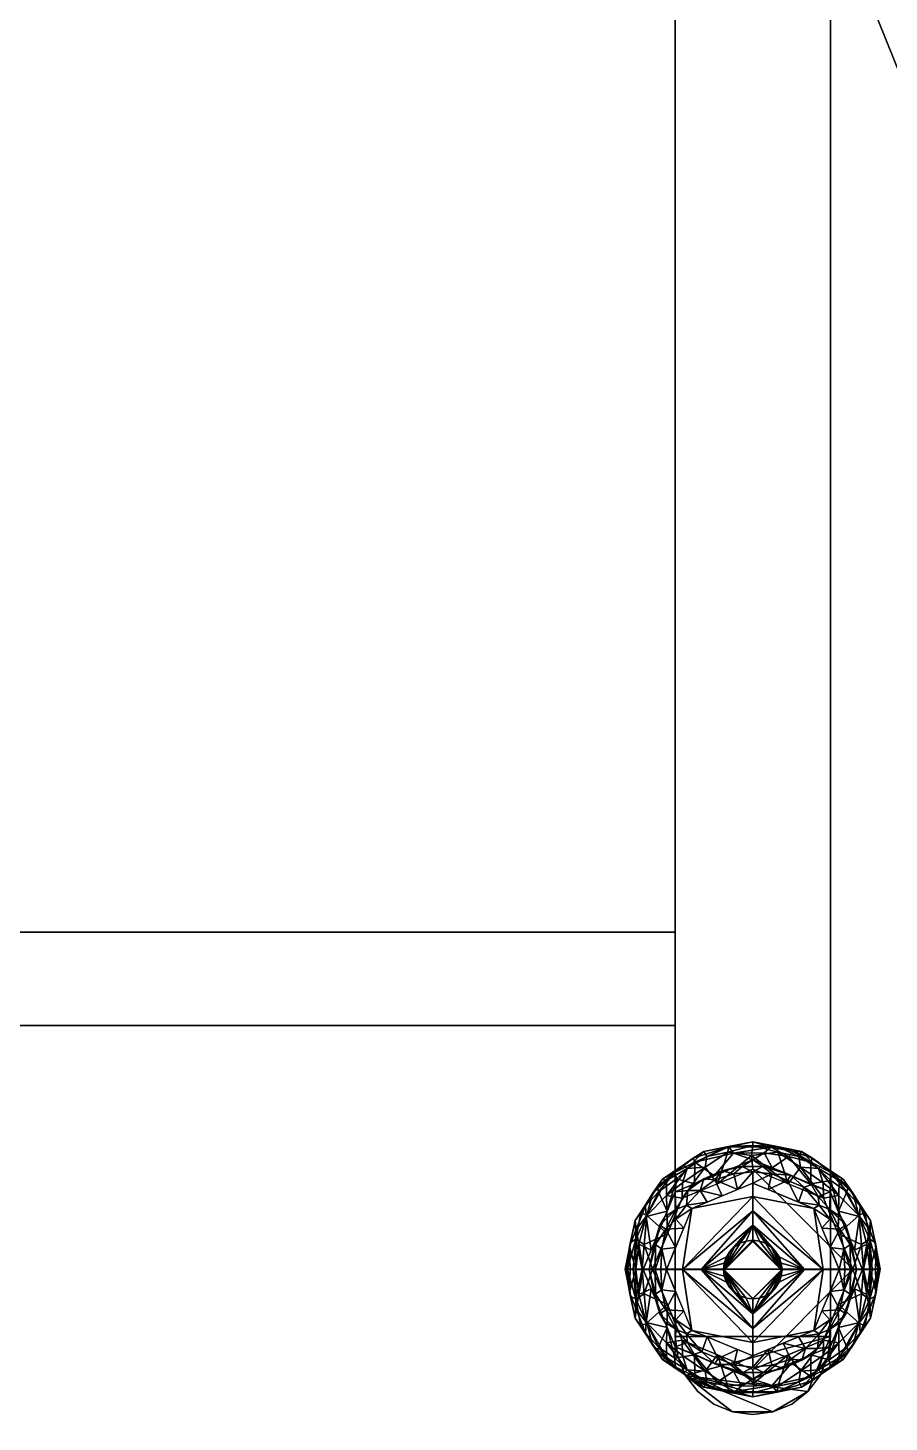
# Model space of a CAD drawing. Header units: millimetres. Extents: x -1000 to 1000, y -1301 to 1100.
# Drawn here: x 721 to 859.4, y -1074.7 to -850.6 of the extents above; entities that cross this region are included whole.
import ezdxf

# ---------------------------------------------------------------- set-up
doc = ezdxf.new("R2010")
doc.units = ezdxf.units.MM
doc.layers.add('I-FURN-PNLS', color=7, linetype='Continuous', lineweight=30)

msp = doc.modelspace()

# ---------------------------------------------------------------- meshes
at = {"layer": 'I-FURN-PNLS', "color": 250, "true_color": 0x1d1d1d}
mesh = msp.add_polyface(dxfattribs=at)
corners = [(940, 1100, 725), (506.19, 1100, 725), (544.71, 956.23, 725), (544.71, 716.23, 725), (483.15, 547.09, 725), (523.58, 534.41, 725), (563.62, 520.52, 725), (620, 500, 725), (1000, 500, 725), (1000, 1040, 725), (997.96, 1055.53, 725), (991.96, 1070, 725), (982.43, 1082.43, 725), (970, 1091.96, 725), (955.53, 1097.96, 725), (324.49, -400, 725), (189.61, -1300.59, 725), (353.36, -1298.77, 725), (516.78, -1287.95, 725), (679.35, -1268.16, 725), (840.58, -1239.48, 725), (1000, -1201.97, 725), (1000, -301.59, 725), (834, -343.25, 725), (665.57, -373.63, 725), (495.48, -392.57, 725)]
mesh.append_faces([[corners[k] for k in face] for face in [(0, 13, 14)]], dxfattribs={"vtx0": -1, "color": 250})
mesh.append_faces([[corners[k] for k in face] for face in [(6, 3, 5), (24, 21, 23), (25, 19, 24)]], dxfattribs={"vtx0": -1, "vtx1": -1, "color": 250})
mesh.append_faces([[corners[k] for k in face] for face in [(0, 9, 10, 11)]], dxfattribs={"vtx0": -1, "vtx3": -1, "color": 250})
mesh.append_faces([[corners[k] for k in face] for face in [(1, 2, 0), (4, 5, 3), (22, 23, 21), (17, 18, 15, 16)]], dxfattribs={"vtx1": -1, "color": 250})
mesh.append_faces([[corners[k] for k in face] for face in [(12, 13, 0, 11), (8, 9, 3, 7), (6, 7, 3), (20, 21, 24, 19)]], dxfattribs={"vtx1": -1, "vtx2": -1, "color": 250})
mesh.append_faces([[corners[k] for k in face] for face in [(2, 3, 9, 0)]], dxfattribs={"vtx1": -1, "vtx2": -1, "vtx3": -1, "color": 250})
mesh.append_faces([[corners[k] for k in face] for face in [(25, 15, 18, 19)]], dxfattribs={"vtx1": -1, "vtx3": -1, "color": 250})
mesh = msp.add_polyface(dxfattribs=at)
corners = [(940, 1100, 700), (955.53, 1097.96, 700), (970, 1091.96, 700), (982.43, 1082.43, 700), (991.96, 1070, 700), (997.96, 1055.53, 700), (1000, 1040, 700), (1000, 500, 700), (620, 500, 700), (563.62, 520.52, 700), (523.58, 534.41, 700), (483.15, 547.09, 700), (544.71, 716.23, 700), (544.71, 956.23, 700), (506.19, 1100, 700), (324.49, -400, 700), (495.48, -392.57, 700), (665.57, -373.63, 700), (834, -343.25, 700), (1000, -301.59, 700), (1000, -1201.97, 700), (840.58, -1239.48, 700), (679.35, -1268.16, 700), (516.78, -1287.95, 700), (353.36, -1298.77, 700), (189.61, -1300.59, 700)]
mesh.append_faces([[corners[k] for k in face] for face in [(10, 12, 9), (17, 22, 16)]], dxfattribs={"vtx0": -1, "vtx1": -1, "color": 250})
mesh.append_faces([[corners[k] for k in face] for face in [(23, 15, 16, 22)]], dxfattribs={"vtx0": -1, "vtx2": -1, "color": 250})
mesh.append_faces([[corners[k] for k in face] for face in [(0, 5, 6, 13)]], dxfattribs={"vtx0": -1, "vtx2": -1, "vtx3": -1, "color": 250})
mesh.append_faces([[corners[k] for k in face] for face in [(12, 7, 8, 9), (0, 3, 4, 5)]], dxfattribs={"vtx0": -1, "vtx3": -1, "color": 250})
mesh.append_faces([[corners[k] for k in face] for face in [(17, 18, 20), (21, 22, 17, 20)]], dxfattribs={"vtx1": -1, "vtx2": -1, "color": 250})
mesh.append_faces([[corners[k] for k in face] for face in [(12, 13, 6, 7)]], dxfattribs={"vtx1": -1, "vtx3": -1, "color": 250})
mesh.append_faces([[corners[k] for k in face] for face in [(13, 14, 0), (10, 11, 12), (24, 25, 15, 23), (18, 19, 20)]], dxfattribs={"vtx2": -1, "color": 250})
mesh.append_faces([[corners[k] for k in face] for face in [(0, 1, 2, 3)]], dxfattribs={"vtx3": -1, "color": 250})
mesh = msp.add_polyface(dxfattribs=at)
corners = [(825, -640.92, 700), (825, -1060.92, 700), (825.43, -1064.16, 700), (826.67, -1067.17, 700), (828.66, -1069.76, 700), (831.25, -1071.75, 700), (834.26, -1073, 700), (837.5, -1073.42, 700), (840.74, -1073, 700), (843.75, -1071.75, 700), (846.34, -1069.76, 700), (848.33, -1067.17, 700), (849.57, -1064.16, 700), (850, -1060.92, 700), (850, -640.92, 700), (849.57, -637.69, 700), (848.33, -634.67, 700), (846.34, -632.08, 700), (843.75, -630.1, 700), (840.74, -628.85, 700), (837.5, -628.42, 700), (834.26, -628.85, 700), (831.25, -630.1, 700), (828.66, -632.08, 700), (826.67, -634.67, 700), (825.43, -637.69, 700)]
mesh.append_faces([[corners[k] for k in face] for face in [(10, 13, 3)]], dxfattribs={"vtx0": -1, "vtx1": -1, "vtx2": -1, "color": 250})
mesh.append_faces([[corners[k] for k in face] for face in [(16, 23, 0, 14), (3, 6, 8, 10)]], dxfattribs={"vtx0": -1, "vtx1": -1, "vtx2": -1, "vtx3": -1, "color": 250})
mesh.append_faces([[corners[k] for k in face] for face in [(14, 0, 1, 13)]], dxfattribs={"vtx0": -1, "vtx2": -1, "color": 250})
mesh.append_faces([[corners[k] for k in face] for face in [(25, 0, 23, 24), (18, 19, 16, 17), (5, 6, 3, 4), (9, 10, 8)]], dxfattribs={"vtx1": -1, "color": 250})
mesh.append_faces([[corners[k] for k in face] for face in [(14, 15, 16), (6, 7, 8)]], dxfattribs={"vtx2": -1, "color": 250})
mesh.append_faces([[corners[k] for k in face] for face in [(21, 22, 23, 16), (19, 20, 21, 16), (1, 2, 3, 13)]], dxfattribs={"vtx2": -1, "vtx3": -1, "color": 250})
mesh.append_faces([[corners[k] for k in face] for face in [(10, 11, 12, 13)]], dxfattribs={"vtx3": -1, "color": 250})
mesh = msp.add_polyface(dxfattribs=at)
corners = [(825, -640.92, 13.54), (825.43, -637.69, 13.54), (826.67, -634.67, 13.54), (828.66, -632.08, 13.54), (831.25, -630.1, 13.54), (834.26, -628.85, 13.54), (837.5, -628.42, 13.54), (840.74, -628.85, 13.54), (843.75, -630.1, 13.54), (846.34, -632.08, 13.54), (848.33, -634.67, 13.54), (849.57, -637.69, 13.54), (850, -640.92, 13.54), (850, -1060.92, 13.54), (849.57, -1064.16, 13.54), (848.33, -1067.17, 13.54), (846.34, -1069.76, 13.54), (843.75, -1071.75, 13.54), (840.74, -1073, 13.54), (837.5, -1073.42, 13.54), (834.26, -1073, 13.54), (831.25, -1071.75, 13.54), (828.66, -1069.76, 13.54), (826.67, -1067.17, 13.54), (825.43, -1064.16, 13.54), (825, -1060.92, 13.54)]
mesh.append_faces([[corners[k] for k in face] for face in [(23, 20, 21, 22), (3, 0, 1, 2), (10, 7, 8, 9)]], dxfattribs={"vtx0": -1, "color": 250})
mesh.append_faces([[corners[k] for k in face] for face in [(20, 23, 18, 19), (7, 10, 5, 6)]], dxfattribs={"vtx0": -1, "vtx1": -1, "color": 250})
mesh.append_faces([[corners[k] for k in face] for face in [(13, 16, 23)]], dxfattribs={"vtx0": -1, "vtx1": -1, "vtx2": -1, "color": 250})
mesh.append_faces([[corners[k] for k in face] for face in [(10, 0, 3, 5)]], dxfattribs={"vtx0": -1, "vtx1": -1, "vtx2": -1, "vtx3": -1, "color": 250})
mesh.append_faces([[corners[k] for k in face] for face in [(13, 25, 0, 12)]], dxfattribs={"vtx0": -1, "vtx2": -1, "color": 250})
mesh.append_faces([[corners[k] for k in face] for face in [(14, 15, 16, 13), (3, 4, 5)]], dxfattribs={"vtx2": -1, "color": 250})
mesh.append_faces([[corners[k] for k in face] for face in [(23, 24, 25, 13), (16, 17, 18, 23), (10, 11, 12, 0)]], dxfattribs={"vtx2": -1, "vtx3": -1, "color": 250})
mesh = msp.add_polyface(dxfattribs=at)
corners = [(825, -1060.92, 700), (825, -640.92, 700), (825, -640.92, 13.54), (825, -1060.92, 13.54)]
mesh.append_faces([[corners[k] for k in face] for face in [(3, 0, 1, 2)]], dxfattribs={"color": 250})
mesh = msp.add_polyface(dxfattribs=at)
corners = [(850, -640.92, 700), (850, -1060.92, 700), (850, -1060.92, 13.54), (850, -640.92, 13.54)]
mesh.append_faces([[corners[k] for k in face] for face in [(3, 0, 1, 2)]], dxfattribs={"color": 250})
at = {"layer": 'I-FURN-PNLS', "color": 250, "true_color": 0x403c36}
mesh = msp.add_polyface(dxfattribs=at)
corners = [(825, -1010.92, 700), (825, -995.92, 700), (-825, -995.92, 700), (-825, -1010.92, 700)]
mesh.append_faces([[corners[k] for k in face] for face in [(3, 0, 1, 2)]], dxfattribs={"color": 250})
mesh = msp.add_polyface(dxfattribs=at)
corners = [(825, -1010.92, 249.57), (-825, -1010.92, 249.57), (-825, -995.92, 249.57), (825, -995.92, 249.57)]
mesh.append_faces([[corners[k] for k in face] for face in [(2, 3, 0, 1)]], dxfattribs={"color": 250})
mesh = msp.add_polyface(dxfattribs=at)
corners = [(-825, -995.92, 700), (825, -995.92, 700), (825, -995.92, 249.57), (-825, -995.92, 249.57)]
mesh.append_faces([[corners[k] for k in face] for face in [(0, 1, 2, 3)]], dxfattribs={"color": 250})
mesh = msp.add_polyface(dxfattribs=at)
corners = [(825, -995.92, 700), (825, -1010.92, 700), (825, -1010.92, 249.57), (825, -995.92, 249.57)]
mesh.append_faces([[corners[k] for k in face] for face in [(3, 0, 1, 2)]], dxfattribs={"color": 250})
mesh = msp.add_polyface(dxfattribs=at)
corners = [(825, -1010.92, 700), (-825, -1010.92, 700), (-825, -1010.92, 249.57), (825, -1010.92, 249.57)]
mesh.append_faces([[corners[k] for k in face] for face in [(0, 1, 2, 3)]], dxfattribs={"color": 250})
at = {"layer": 'I-FURN-PNLS', "color": 250, "true_color": 0x191919}
mesh = msp.add_polyface(dxfattribs=at)
corners = [(819.88, -1050.12, 8.53), (825.04, -1037.66, 8.59), (837.5, -1032.49, 8.61), (849.96, -1037.66, 8.59), (855.12, -1050.12, 8.53), (856.29, -1050.11, 7.88), (857.21, -1050.11, 6.92), (857.8, -1050.1, 5.72), (858, -1050.1, 4.4), (856.44, -1042.25, 4.44), (852, -1035.6, 4.47), (845.35, -1031.16, 4.49), (837.5, -1029.6, 4.49), (829.65, -1031.16, 4.49), (823, -1035.6, 4.47), (818.56, -1042.25, 4.44), (817, -1050.1, 4.4), (817.2, -1050.1, 5.72), (817.79, -1050.11, 6.92), (818.71, -1050.11, 7.88), (822.46, -1043.89, 8.56), (852.54, -1043.89, 8.56), (818.73, -1043.72, 6.77), (856.27, -1043.72, 6.77), (817.85, -1045.81, 4.42), (857.15, -1045.81, 4.42), (817.65, -1046.45, 6.05), (857.35, -1046.45, 6.05), (822.36, -1037.63, 7.09), (852.64, -1037.63, 7.09), (819.15, -1046.08, 7.9), (820.36, -1041.6, 7.62), (855.85, -1046.08, 7.9), (854.64, -1041.6, 7.62), (828.18, -1032.88, 7.16), (846.82, -1032.88, 7.16), (820.24, -1039.88, 6.37), (854.76, -1039.88, 6.37), (822.16, -1036.83, 5.81), (826.33, -1033.38, 4.48), (825.01, -1034.46, 6.47), (820.78, -1038.93, 4.45), (825.23, -1035.58, 7.76), (852.84, -1036.83, 5.81), (848.67, -1033.38, 4.48), (849.99, -1034.46, 6.47), (854.22, -1038.93, 4.45), (850.06, -1035.82, 7.75), (851.25, -1040.77, 8.57), (827.89, -1032.22, 5.8), (833.66, -1030.4, 6.38), (840.41, -1030.48, 6.8), (847.11, -1032.22, 5.8), (841.42, -1030.38, 4.49), (843.98, -1031.14, 6.44), (831.27, -1035.07, 8.6), (828.15, -1036.36, 8.59), (843.73, -1035.07, 8.6), (843.24, -1031.97, 7.76), (846.85, -1036.36, 8.59), (839.33, -1031.36, 7.93), (834.41, -1031.45, 7.87), (840.62, -1033.78, 8.6), (821.17, -1047, 8.54), (853.83, -1047, 8.54), (823.75, -1040.77, 8.57), (833.58, -1030.38, 4.49), (834.38, -1033.78, 8.6)]
mesh.append_faces([[corners[k] for k in face] for face in [(6, 27, 5), (18, 26, 17), (19, 26, 18), (0, 30, 19), (24, 26, 15), (48, 47, 3), (53, 54, 11), (15, 36, 41), (44, 45, 10), (11, 52, 44), (55, 34, 56)]], dxfattribs={"vtx0": -1, "vtx1": -1, "color": 250})
mesh.append_faces([[corners[k] for k in face] for face in [(15, 26, 22), (32, 23, 33), (19, 30, 22), (40, 28, 42), (26, 24, 17), (28, 38, 36), (27, 7, 25), (36, 31, 28), (26, 19, 22), (40, 38, 28), (22, 30, 31), (49, 34, 50), (23, 27, 9), (29, 45, 47), (28, 65, 42), (37, 33, 23), (45, 29, 43), (27, 23, 5), (31, 36, 22), (37, 46, 43), (5, 23, 32), (30, 63, 31), (47, 45, 35), (37, 29, 33), (64, 32, 33), (47, 48, 29), (49, 50, 13), (51, 50, 61), (12, 50, 51), (36, 15, 22), (38, 41, 36), (29, 37, 43), (37, 23, 9), (54, 51, 58), (40, 42, 34), (38, 40, 14), (49, 40, 34), (52, 45, 44), (35, 45, 52), (10, 45, 43), (29, 48, 33), (51, 60, 58), (40, 49, 39), (52, 11, 54), (60, 51, 61), (54, 58, 35), (42, 56, 34), (35, 52, 54), (51, 54, 53), (50, 34, 61), (59, 47, 35), (60, 62, 58), (59, 35, 58), (61, 2, 60), (55, 61, 34), (28, 31, 65)]], dxfattribs={"vtx0": -1, "vtx1": -1, "vtx2": -1, "color": 250})
mesh.append_faces([[corners[k] for k in face] for face in [(27, 25, 9), (38, 14, 41), (42, 65, 1), (37, 9, 46), (42, 1, 56), (60, 2, 62), (30, 0, 63)]], dxfattribs={"vtx0": -1, "vtx2": -1, "color": 250})
mesh.append_faces([[corners[k] for k in face] for face in [(20, 65, 31, 63), (39, 14, 40), (6, 7, 27), (4, 5, 32), (64, 4, 32), (21, 64, 33, 48), (57, 59, 58, 62), (13, 39, 49), (46, 10, 43), (66, 13, 50, 12), (53, 12, 51), (59, 3, 47), (67, 2, 61, 55)]], dxfattribs={"vtx1": -1, "vtx2": -1, "color": 250})
mesh.append_faces([[corners[k] for k in face] for face in [(24, 16, 17), (7, 8, 25)]], dxfattribs={"vtx2": -1, "color": 250})
mesh = msp.add_polyface(dxfattribs=at)
corners = [(817, -1050.1, 4.4), (818.56, -1042.25, 4.44), (823, -1035.6, 4.47), (829.65, -1031.16, 4.49), (837.5, -1029.6, 4.49), (845.35, -1031.16, 4.49), (852, -1035.6, 4.47), (856.44, -1042.25, 4.44), (858, -1050.1, 4.4), (857.67, -1050.09, 2.72), (856.71, -1050.08, 1.29), (855.28, -1050.08, 0.33), (853.6, -1050.08), (848.88, -1038.69, 0.05), (837.5, -1033.98, 0.07), (826.12, -1038.69, 0.05), (821.4, -1050.08), (819.72, -1050.08, 0.33), (818.29, -1050.08, 1.29), (817.33, -1050.09, 2.72), (820.47, -1041.45, 1.22), (854.53, -1041.45, 1.22), (817.85, -1045.81, 4.42), (857.15, -1045.81, 4.42), (818.71, -1045.28, 1.51), (856.29, -1045.28, 1.51), (833.5, -1031.29, 1.38), (841.5, -1031.29, 1.38), (826.95, -1033.91, 1.47), (848.05, -1033.91, 1.47), (820.01, -1046.13, 0.42), (823.76, -1044.39, 0.03), (854.99, -1046.13, 0.42), (851.24, -1044.39, 0.03), (823.65, -1038.23, 0.61), (823.6, -1035.85, 2.24), (820.78, -1038.93, 4.45), (819.5, -1040.97, 2.78), (826.33, -1033.38, 4.48), (821.37, -1037.94, 2.85), (851.35, -1038.23, 0.61), (851.4, -1035.85, 2.24), (854.22, -1038.93, 4.45), (855.5, -1040.97, 2.78), (848.67, -1033.38, 4.48), (853.63, -1037.94, 2.85), (831.81, -1036.34, 0.06), (843.19, -1036.34, 0.06), (833.58, -1030.38, 4.49), (841.42, -1030.38, 4.49), (837.5, -1030.2, 2.25), (837.28, -1031.8, 0.66), (826.2, -1036.21, 0.44), (829.83, -1033.69, 0.56), (830.11, -1031.99, 1.74), (848.8, -1036.21, 0.44), (845.17, -1033.69, 0.56), (844.89, -1031.99, 1.74)]
mesh.append_faces([[corners[k] for k in face] for face in [(22, 19, 0)]], dxfattribs={"vtx0": -1, "color": 250})
mesh.append_faces([[corners[k] for k in face] for face in [(17, 30, 16), (48, 54, 3), (1, 24, 22), (23, 25, 7), (4, 50, 48), (13, 40, 33), (36, 37, 1), (3, 28, 38), (42, 45, 6), (46, 51, 14), (49, 50, 4), (5, 57, 49)]], dxfattribs={"vtx0": -1, "vtx1": -1, "color": 250})
mesh.append_faces([[corners[k] for k in face] for face in [(15, 34, 52), (17, 24, 30), (28, 34, 35), (29, 44, 41), (32, 21, 25), (19, 22, 24), (30, 20, 31), (43, 21, 45), (27, 47, 51), (28, 53, 52), (30, 24, 20), (27, 49, 57), (35, 38, 28), (32, 33, 21), (42, 43, 45), (9, 25, 23), (40, 29, 41), (26, 50, 51), (32, 25, 11), (50, 27, 51), (37, 20, 24), (56, 55, 13), (34, 20, 35), (54, 53, 28), (40, 13, 55), (34, 31, 20), (37, 39, 20), (39, 37, 36), (1, 37, 24), (35, 20, 39), (35, 39, 2), (40, 21, 33), (40, 41, 21), (7, 25, 43), (6, 45, 41), (21, 43, 25), (41, 45, 21), (52, 53, 15), (26, 48, 50), (57, 56, 27), (27, 50, 49), (26, 51, 46), (52, 34, 28), (53, 26, 46), (26, 53, 54), (26, 54, 48), (54, 28, 3), (55, 29, 40), (56, 29, 55), (29, 56, 57), (56, 47, 27), (57, 5, 29)]], dxfattribs={"vtx0": -1, "vtx1": -1, "vtx2": -1, "color": 250})
mesh.append_faces([[corners[k] for k in face] for face in [(39, 36, 2), (32, 12, 33), (35, 2, 38), (29, 5, 44)]], dxfattribs={"vtx0": -1, "vtx2": -1, "color": 250})
mesh.append_faces([[corners[k] for k in face] for face in [(18, 19, 24), (17, 18, 24), (10, 11, 25), (13, 47, 56), (11, 12, 32), (9, 10, 25), (31, 16, 30), (15, 31, 34), (42, 7, 43), (44, 6, 41), (47, 14, 51), (46, 15, 53)]], dxfattribs={"vtx1": -1, "vtx2": -1, "color": 250})
mesh.append_faces([[corners[k] for k in face] for face in [(23, 8, 9)]], dxfattribs={"vtx2": -1, "color": 250})
mesh = msp.add_polyface(dxfattribs=at)
corners = [(851.36, -1050.13, 10.38), (852.27, -1050.12, 9.85), (853.2, -1050.12, 9.36), (854.15, -1050.12, 8.92), (855.12, -1050.12, 8.53), (849.96, -1037.66, 8.59), (837.5, -1032.49, 8.61), (825.04, -1037.66, 8.59), (819.88, -1050.12, 8.53), (820.85, -1050.12, 8.92), (821.8, -1050.12, 9.36), (822.73, -1050.12, 9.85), (823.64, -1050.13, 10.38), (827.7, -1040.32, 10.43), (837.5, -1036.26, 10.45), (847.3, -1040.32, 10.43), (825.09, -1046.6, 10.4), (849.91, -1046.6, 10.4), (821.73, -1045.64, 8.55), (853.27, -1045.64, 8.55), (821.83, -1046.13, 9.15), (853.17, -1046.13, 9.15), (823.38, -1041.65, 8.57), (825.1, -1040.5, 9.4), (832.6, -1038.29, 10.44), (831.27, -1035.07, 8.6), (851.62, -1041.65, 8.57), (849.9, -1040.5, 9.4), (842.4, -1038.29, 10.44), (843.73, -1035.07, 8.6), (834.44, -1034.73, 9.43), (840.55, -1034.77, 9.45), (845.68, -1036.91, 9.5), (829.02, -1037.43, 9.64), (822.88, -1046.86, 9.74), (826.4, -1043.46, 10.42), (823.51, -1043.63, 9.52), (822.55, -1042.98, 8.99), (825.11, -1042.03, 9.87), (826.84, -1039.77, 9.84), (852.12, -1046.86, 9.74), (848.6, -1043.46, 10.42), (851.49, -1043.63, 9.52), (852.45, -1042.98, 8.99), (849.89, -1042.03, 9.87), (848.16, -1039.77, 9.84), (848.01, -1038.39, 9.38), (846.85, -1036.36, 8.59), (846.92, -1036.51, 9.02), (843.61, -1034.97, 9.12), (840.62, -1033.78, 8.6), (839.13, -1033.58, 9), (835.8, -1033.55, 8.99), (832.55, -1034.25, 9), (828.15, -1036.36, 8.59), (827.08, -1037.42, 9.07), (831.41, -1035.7, 9.45), (834.38, -1033.78, 8.6), (837.5, -1034.43, 9.43), (829.62, -1035.55, 9.02), (843.08, -1035.84, 9.61), (835.05, -1037.28, 10.44), (839.95, -1037.28, 10.44), (844.85, -1039.31, 10.43), (830.15, -1039.31, 10.43)]
mesh.append_faces([[corners[k] for k in face] for face in [(9, 18, 8)]], dxfattribs={"vtx0": -1, "color": 250})
mesh.append_faces([[corners[k] for k in face] for face in [(35, 36, 16), (3, 21, 2), (18, 37, 22), (13, 38, 35), (2, 40, 1), (15, 45, 63), (24, 33, 64)]], dxfattribs={"vtx0": -1, "vtx1": -1, "color": 250})
mesh.append_faces([[corners[k] for k in face] for face in [(21, 42, 40), (9, 20, 18), (42, 43, 27), (36, 20, 34), (37, 18, 20), (23, 38, 39), (30, 58, 52), (36, 37, 20), (45, 15, 44), (58, 14, 31), (3, 19, 21), (2, 21, 40), (39, 55, 23), (51, 31, 49), (49, 32, 48), (49, 60, 32), (51, 49, 50), (45, 46, 32), (53, 30, 52), (38, 23, 36), (10, 34, 20), (36, 34, 16), (38, 13, 39), (37, 23, 22), (23, 37, 36), (36, 35, 38), (39, 64, 33), (55, 39, 33), (43, 42, 21), (40, 42, 17), (44, 42, 27), (19, 43, 21), (27, 43, 26), (44, 27, 45), (41, 42, 44), (46, 45, 27), (45, 32, 63), (27, 5, 46), (49, 31, 60), (46, 48, 32), (5, 48, 46), (48, 29, 49), (52, 51, 6), (58, 31, 51), (57, 53, 52), (56, 30, 53), (33, 59, 55), (23, 55, 7), (33, 56, 59), (56, 53, 59), (24, 56, 33), (52, 58, 51), (56, 61, 30), (25, 59, 53), (54, 55, 59), (61, 58, 30), (62, 60, 31), (60, 63, 32)]], dxfattribs={"vtx0": -1, "vtx1": -1, "vtx2": -1, "color": 250})
mesh.append_faces([[corners[k] for k in face] for face in [(20, 9, 10), (34, 10, 11), (40, 17, 0), (40, 0, 1), (39, 13, 64), (49, 29, 50), (53, 57, 25), (52, 6, 57), (31, 14, 62)]], dxfattribs={"vtx0": -1, "vtx2": -1, "color": 250})
mesh.append_faces([[corners[k] for k in face] for face in [(48, 5, 47, 29), (60, 62, 28, 63)]], dxfattribs={"vtx0": -1, "vtx3": -1, "color": 250})
mesh.append_faces([[corners[k] for k in face] for face in [(26, 5, 27), (12, 16, 34), (11, 12, 34), (61, 14, 58), (19, 26, 43), (41, 17, 42), (7, 22, 23), (25, 54, 59), (24, 61, 56), (15, 41, 44), (50, 6, 51), (54, 7, 55)]], dxfattribs={"vtx1": -1, "vtx2": -1, "color": 250})
mesh.append_faces([[corners[k] for k in face] for face in [(3, 4, 19)]], dxfattribs={"vtx2": -1, "color": 250})
mesh = msp.add_polyface(dxfattribs=at)
corners = [(821.4, -1050.08), (826.12, -1038.69, 0.05), (837.5, -1033.98, 0.07), (848.88, -1038.69, 0.05), (853.6, -1050.08), (848.88, -1061.46, -0.05), (837.5, -1066.18, -0.07), (826.12, -1061.46, -0.05)]
mesh.append_faces([[corners[k] for k in face] for face in [(4, 2, 3)]], dxfattribs={"vtx0": -1, "color": 250})
mesh.append_faces([[corners[k] for k in face] for face in [(5, 6, 4)]], dxfattribs={"vtx1": -1, "color": 250})
mesh.append_faces([[corners[k] for k in face] for face in [(0, 1, 2, 4), (6, 7, 0, 4)]], dxfattribs={"vtx2": -1, "vtx3": -1, "color": 250})
mesh = msp.add_polyface(dxfattribs=at)
corners = [(837.5, -1036.26, 10.45), (827.7, -1040.32, 10.43), (823.64, -1050.13, 10.38), (827.7, -1059.93, 10.34), (837.5, -1063.99, 10.32), (837.5, -1061.84, 11.55), (837.5, -1059.59, 12.57), (837.5, -1057.25, 13.37), (837.5, -1054.84, 13.95), (836.45, -1054.72, 13.95), (835.46, -1054.38, 13.95), (834.57, -1053.82, 13.95), (833.83, -1053.07, 13.96), (833.27, -1052.18, 13.96), (832.92, -1051.19, 13.97), (832.8, -1050.14, 13.97), (832.92, -1049.1, 13.98), (833.27, -1048.1, 13.98), (833.83, -1047.21, 13.98), (834.57, -1046.47, 13.99), (835.46, -1045.91, 13.99), (836.45, -1045.56, 13.99), (837.5, -1045.44, 13.99), (837.5, -1043.03, 13.44), (837.5, -1040.68, 12.66), (837.5, -1038.42, 11.66), (829.21, -1050.14, 13.04), (826.17, -1050.13, 11.8)]
mesh.append_faces([[corners[k] for k in face] for face in [(23, 21, 22), (1, 25, 0), (5, 3, 4)]], dxfattribs={"vtx0": -1, "color": 250})
mesh.append_faces([[corners[k] for k in face] for face in [(24, 26, 23), (7, 26, 6), (25, 27, 24), (3, 27, 2), (14, 26, 13)]], dxfattribs={"vtx0": -1, "vtx1": -1, "color": 250})
mesh.append_faces([[corners[k] for k in face] for face in [(25, 1, 27), (24, 27, 26), (26, 27, 6), (26, 7, 13), (26, 17, 23), (3, 5, 27)]], dxfattribs={"vtx0": -1, "vtx1": -1, "vtx2": -1, "color": 250})
mesh.append_faces([[corners[k] for k in face] for face in [(23, 20, 21), (23, 17, 18), (23, 18, 19), (23, 19, 20), (26, 14, 15), (26, 15, 16), (26, 16, 17), (7, 12, 13), (7, 11, 12), (27, 5, 6), (7, 9, 10)]], dxfattribs={"vtx0": -1, "vtx2": -1, "color": 250})
mesh.append_faces([[corners[k] for k in face] for face in [(10, 11, 7), (1, 2, 27)]], dxfattribs={"vtx1": -1, "vtx2": -1, "color": 250})
mesh.append_faces([[corners[k] for k in face] for face in [(7, 8, 9)]], dxfattribs={"vtx2": -1, "color": 250})
mesh = msp.add_polyface(dxfattribs=at)
corners = [(837.5, -1045.44, 13.99), (838.55, -1045.56, 13.99), (839.54, -1045.91, 13.99), (840.43, -1046.47, 13.99), (841.17, -1047.21, 13.98), (841.73, -1048.1, 13.98), (842.08, -1049.1, 13.98), (842.2, -1050.14, 13.97), (842.08, -1051.19, 13.97), (841.73, -1052.18, 13.96), (841.17, -1053.07, 13.96), (840.43, -1053.82, 13.95), (839.54, -1054.38, 13.95), (838.55, -1054.72, 13.95), (837.5, -1054.84, 13.95), (837.5, -1057.25, 13.37), (837.5, -1059.59, 12.57), (837.5, -1061.84, 11.55), (837.5, -1063.99, 10.32), (847.3, -1059.93, 10.34), (851.36, -1050.13, 10.38), (847.3, -1040.32, 10.43), (837.5, -1036.26, 10.45), (837.5, -1038.42, 11.66), (837.5, -1040.68, 12.66), (837.5, -1043.03, 13.44), (845.79, -1050.14, 13.04), (848.83, -1050.13, 11.8)]
mesh.append_faces([[corners[k] for k in face] for face in [(15, 13, 14), (19, 17, 18), (23, 21, 22)]], dxfattribs={"vtx0": -1, "color": 250})
mesh.append_faces([[corners[k] for k in face] for face in [(17, 27, 16), (9, 26, 8), (7, 26, 6), (21, 27, 20)]], dxfattribs={"vtx0": -1, "vtx1": -1, "color": 250})
mesh.append_faces([[corners[k] for k in face] for face in [(15, 26, 9), (26, 27, 24), (27, 17, 19), (16, 27, 26), (27, 21, 23), (26, 25, 5)]], dxfattribs={"vtx0": -1, "vtx1": -1, "vtx2": -1, "color": 250})
mesh.append_faces([[corners[k] for k in face] for face in [(15, 9, 10), (15, 10, 11), (27, 19, 20), (15, 11, 12), (25, 3, 4), (25, 4, 5), (25, 1, 2), (25, 2, 3), (26, 5, 6), (26, 24, 25)]], dxfattribs={"vtx0": -1, "vtx2": -1, "color": 250})
mesh.append_faces([[corners[k] for k in face] for face in [(23, 24, 27), (15, 16, 26), (12, 13, 15), (7, 8, 26)]], dxfattribs={"vtx1": -1, "vtx2": -1, "color": 250})
mesh.append_faces([[corners[k] for k in face] for face in [(25, 0, 1)]], dxfattribs={"vtx2": -1, "color": 250})
mesh = msp.add_polyface(dxfattribs=at)
corners = [(842.2, -1050.14, 13.97), (842.08, -1049.1, 13.98), (841.73, -1048.1, 13.98), (841.17, -1047.21, 13.98), (840.43, -1046.47, 13.99), (839.54, -1045.91, 13.99), (838.55, -1045.56, 13.99), (837.5, -1045.44, 13.99), (836.45, -1045.56, 13.99), (835.46, -1045.91, 13.99), (834.57, -1046.47, 13.99), (833.83, -1047.21, 13.98), (833.27, -1048.1, 13.98), (832.92, -1049.1, 13.98), (832.8, -1050.14, 13.97), (832.8, -1050.15, 15.48), (832.8, -1050.16, 16.99), (832.8, -1050.16, 18.49), (832.8, -1050.17, 20), (837.5, -1045.47, 20.02), (842.2, -1050.17, 20), (842.2, -1050.16, 18.49), (842.2, -1050.16, 16.99), (842.2, -1050.15, 15.48)]
mesh.append_faces([[corners[k] for k in face] for face in [(1, 23, 0)]], dxfattribs={"vtx0": -1, "color": 250})
mesh.append_faces([[corners[k] for k in face] for face in [(23, 5, 22), (9, 16, 8)]], dxfattribs={"vtx0": -1, "vtx1": -1, "color": 250})
mesh.append_faces([[corners[k] for k in face] for face in [(7, 19, 22), (19, 7, 16)]], dxfattribs={"vtx0": -1, "vtx1": -1, "vtx2": -1, "color": 250})
mesh.append_faces([[corners[k] for k in face] for face in [(23, 1, 2), (23, 3, 4), (16, 7, 8), (15, 9, 10), (15, 11, 12)]], dxfattribs={"vtx0": -1, "vtx2": -1, "color": 250})
mesh.append_faces([[corners[k] for k in face] for face in [(6, 7, 22), (2, 3, 23), (4, 5, 23), (5, 6, 22), (15, 16, 9), (10, 11, 15), (12, 13, 15)]], dxfattribs={"vtx1": -1, "vtx2": -1, "color": 250})
mesh.append_faces([[corners[k] for k in face] for face in [(17, 18, 19, 16), (13, 14, 15)]], dxfattribs={"vtx2": -1, "color": 250})
mesh.append_faces([[corners[k] for k in face] for face in [(19, 20, 21, 22)]], dxfattribs={"vtx3": -1, "color": 250})
mesh = msp.add_polyface(dxfattribs=at)
corners = [(842.1, -1050.17, 20), (837.5, -1045.57, 20.02), (832.9, -1050.17, 20), (832.9, -1050.19, 23.75), (832.9, -1050.21, 27.5), (832.9, -1050.22, 31.25), (832.9, -1050.24, 35), (837.5, -1045.64, 35.02), (842.1, -1050.24, 35), (842.1, -1050.22, 31.25), (842.1, -1050.21, 27.5), (842.1, -1050.19, 23.75)]
mesh.append_faces([[corners[k] for k in face] for face in [(1, 10, 11, 0)]], dxfattribs={"vtx0": -1, "color": 250})
mesh.append_faces([[corners[k] for k in face] for face in [(7, 10, 1)]], dxfattribs={"vtx0": -1, "vtx1": -1, "vtx2": -1, "color": 250})
mesh.append_faces([[corners[k] for k in face] for face in [(7, 1, 4, 5)]], dxfattribs={"vtx0": -1, "vtx1": -1, "vtx3": -1, "color": 250})
mesh.append_faces([[corners[k] for k in face] for face in [(6, 7, 5)]], dxfattribs={"vtx1": -1, "color": 250})
mesh.append_faces([[corners[k] for k in face] for face in [(7, 8, 9, 10), (1, 2, 3, 4)]], dxfattribs={"vtx3": -1, "color": 250})
mesh = msp.add_polyface(dxfattribs=at)
corners = [(832.9, -1050.24, 35), (837.5, -1054.84, 34.98), (842.1, -1050.24, 35), (837.5, -1045.64, 35.02)]
mesh.append_faces([[corners[k] for k in face] for face in [(1, 2, 3, 0)]], dxfattribs={"color": 250})
mesh = msp.add_polyface(dxfattribs=at)
corners = [(853.6, -1050.08), (855.28, -1050.08, 0.33), (856.71, -1050.08, 1.29), (857.67, -1050.09, 2.72), (858, -1050.1, 4.4), (856.44, -1057.94, 4.36), (852, -1064.59, 4.33), (845.35, -1069.04, 4.31), (837.5, -1070.6, 4.31), (829.65, -1069.04, 4.31), (823, -1064.59, 4.33), (818.56, -1057.94, 4.36), (817, -1050.1, 4.4), (817.33, -1050.09, 2.72), (818.29, -1050.08, 1.29), (819.72, -1050.08, 0.33), (821.4, -1050.08), (826.12, -1061.46, -0.05), (837.5, -1066.18, -0.07), (848.88, -1061.46, -0.05), (854.53, -1058.72, 1.14), (820.47, -1058.72, 1.14), (857.15, -1054.39, 4.38), (817.85, -1054.39, 4.38), (856.29, -1054.89, 1.47), (818.71, -1054.89, 1.47), (841.5, -1068.88, 1.2), (833.5, -1068.88, 1.2), (848.05, -1066.26, 1.32), (826.95, -1066.26, 1.32), (854.99, -1054.03, 0.38), (851.24, -1055.77, -0.03), (820.01, -1054.03, 0.38), (823.76, -1055.77, -0.03), (851.35, -1061.93, 0.5), (851.4, -1064.33, 2.11), (854.22, -1061.27, 4.35), (855.5, -1059.21, 2.7), (848.67, -1066.82, 4.32), (853.63, -1062.24, 2.74), (823.65, -1061.93, 0.5), (823.6, -1064.33, 2.11), (820.78, -1061.27, 4.35), (819.5, -1059.21, 2.7), (826.33, -1066.82, 4.32), (821.37, -1062.24, 2.74), (843.19, -1063.82, -0.06), (831.81, -1063.82, -0.06), (841.42, -1069.82, 4.31), (833.58, -1069.82, 4.31), (837.5, -1069.97, 2.07), (837.72, -1068.36, 0.49), (848.8, -1063.95, 0.32), (845.17, -1066.47, 0.41), (844.89, -1068.18, 1.58), (826.2, -1063.95, 0.32), (829.83, -1066.47, 0.41), (830.11, -1068.18, 1.58)]
mesh.append_faces([[corners[k] for k in face] for face in [(5, 24, 22), (8, 50, 48), (1, 30, 0), (47, 56, 17), (17, 40, 33), (36, 37, 5), (7, 28, 38), (42, 45, 10), (46, 51, 18), (49, 50, 8), (9, 57, 49)]], dxfattribs={"vtx0": -1, "vtx1": -1, "color": 250})
mesh.append_faces([[corners[k] for k in face] for face in [(29, 44, 41), (32, 21, 25), (42, 43, 45), (24, 30, 1), (28, 34, 35), (27, 51, 50), (3, 22, 24), (30, 24, 20), (40, 29, 41), (37, 20, 24), (27, 47, 51), (52, 34, 28), (32, 33, 21), (23, 13, 25), (17, 56, 55), (50, 49, 27), (35, 38, 28), (30, 20, 31), (27, 49, 57), (25, 15, 32), (43, 21, 45), (28, 53, 52), (34, 20, 35), (53, 28, 54), (40, 17, 55), (34, 31, 20), (37, 39, 20), (39, 37, 36), (5, 37, 24), (35, 20, 39), (35, 39, 6), (40, 21, 33), (40, 41, 21), (11, 25, 43), (10, 45, 41), (21, 43, 25), (41, 45, 21), (52, 53, 19), (26, 48, 50), (57, 56, 27), (26, 50, 51), (26, 51, 46), (52, 19, 34), (53, 26, 46), (26, 53, 54), (26, 54, 48), (54, 28, 7), (55, 29, 40), (56, 29, 55), (29, 56, 57), (56, 47, 27), (57, 9, 29)]], dxfattribs={"vtx0": -1, "vtx1": -1, "vtx2": -1, "color": 250})
mesh.append_faces([[corners[k] for k in face] for face in [(25, 14, 15), (32, 15, 16), (39, 36, 6), (32, 16, 33), (35, 6, 38), (29, 9, 44)]], dxfattribs={"vtx0": -1, "vtx2": -1, "color": 250})
mesh.append_faces([[corners[k] for k in face] for face in [(2, 3, 24), (13, 14, 25), (7, 48, 54), (1, 2, 24), (11, 23, 25), (31, 0, 30), (19, 31, 34), (42, 11, 43), (44, 10, 41), (47, 18, 51), (46, 19, 53)]], dxfattribs={"vtx1": -1, "vtx2": -1, "color": 250})
mesh.append_faces([[corners[k] for k in face] for face in [(23, 12, 13), (3, 4, 22)]], dxfattribs={"vtx2": -1, "color": 250})
mesh = msp.add_polyface(dxfattribs=at)
corners = [(858, -1050.1, 4.4), (857.8, -1050.1, 5.72), (857.21, -1050.11, 6.92), (856.29, -1050.11, 7.88), (855.12, -1050.12, 8.53), (849.96, -1062.58, 8.47), (837.5, -1067.74, 8.45), (825.04, -1062.58, 8.47), (819.88, -1050.12, 8.53), (818.71, -1050.11, 7.88), (817.79, -1050.11, 6.92), (817.2, -1050.1, 5.72), (817, -1050.1, 4.4), (818.56, -1057.94, 4.36), (823, -1064.59, 4.33), (829.65, -1069.04, 4.31), (837.5, -1070.6, 4.31), (845.35, -1069.04, 4.31), (852, -1064.59, 4.33), (856.44, -1057.94, 4.36), (852.54, -1056.35, 8.5), (822.46, -1056.35, 8.5), (856.27, -1056.5, 6.71), (818.73, -1056.5, 6.71), (857.15, -1054.39, 4.38), (817.85, -1054.39, 4.38), (857.35, -1053.76, 6.01), (817.65, -1053.76, 6.01), (852.64, -1062.59, 6.98), (822.36, -1062.59, 6.98), (855.85, -1054.15, 7.86), (854.64, -1058.63, 7.55), (819.15, -1054.15, 7.86), (820.36, -1058.63, 7.55), (846.82, -1067.34, 7), (828.18, -1067.34, 7), (854.76, -1060.33, 6.28), (820.24, -1060.33, 6.28), (852.84, -1063.38, 5.69), (848.67, -1066.82, 4.32), (849.99, -1065.75, 6.32), (854.22, -1061.27, 4.35), (849.77, -1064.64, 7.62), (822.16, -1063.38, 5.69), (826.33, -1066.82, 4.32), (825.01, -1065.75, 6.32), (820.78, -1061.27, 4.35), (824.94, -1064.4, 7.62), (823.75, -1059.46, 8.48), (847.11, -1067.98, 5.64), (841.34, -1069.81, 6.2), (834.59, -1069.74, 6.62), (827.89, -1067.98, 5.64), (833.58, -1069.82, 4.31), (831.02, -1069.07, 6.27), (843.73, -1065.16, 8.46), (846.85, -1063.87, 8.46), (831.27, -1065.16, 8.46), (831.76, -1068.26, 7.6), (828.15, -1063.87, 8.46), (835.67, -1068.87, 7.75), (840.59, -1068.78, 7.69), (834.38, -1066.45, 8.45), (853.83, -1053.23, 8.51), (821.17, -1053.23, 8.51), (851.25, -1059.46, 8.48), (841.42, -1069.82, 4.31), (840.62, -1066.45, 8.45)]
mesh.append_faces([[corners[k] for k in face] for face in [(4, 30, 3), (10, 27, 9), (24, 26, 19), (2, 26, 1), (53, 54, 15), (19, 36, 41), (44, 45, 14), (15, 52, 44), (55, 34, 56)]], dxfattribs={"vtx0": -1, "vtx1": -1, "color": 250})
mesh.append_faces([[corners[k] for k in face] for face in [(23, 27, 13), (19, 26, 22), (26, 24, 1), (22, 30, 31), (36, 31, 28), (42, 40, 28), (40, 38, 28), (49, 34, 50), (27, 11, 25), (43, 45, 29), (33, 23, 37), (3, 30, 22), (32, 23, 33), (45, 47, 29), (28, 38, 36), (26, 3, 22), (23, 9, 27), (23, 32, 9), (30, 63, 31), (31, 36, 22), (37, 46, 43), (28, 65, 42), (47, 45, 35), (37, 29, 33), (64, 32, 33), (47, 48, 29), (49, 50, 17), (51, 50, 61), (16, 50, 51), (36, 19, 22), (38, 41, 36), (29, 37, 43), (37, 23, 13), (54, 51, 58), (40, 42, 34), (38, 40, 18), (49, 40, 34), (52, 45, 44), (35, 45, 52), (14, 45, 43), (29, 48, 33), (51, 60, 58), (40, 49, 39), (52, 15, 54), (60, 51, 61), (54, 58, 35), (42, 56, 34), (35, 52, 54), (51, 54, 53), (50, 34, 61), (59, 47, 35), (60, 62, 58), (59, 35, 58), (61, 6, 60), (55, 61, 34), (28, 31, 65)]], dxfattribs={"vtx0": -1, "vtx1": -1, "vtx2": -1, "color": 250})
mesh.append_faces([[corners[k] for k in face] for face in [(40, 39, 18), (26, 2, 3), (38, 18, 41), (42, 65, 5), (37, 13, 46), (42, 5, 56), (60, 6, 62), (30, 4, 63)]], dxfattribs={"vtx0": -1, "vtx2": -1, "color": 250})
mesh.append_faces([[corners[k] for k in face] for face in [(8, 9, 32), (20, 65, 31, 63), (10, 11, 27), (7, 48, 47), (25, 13, 27), (64, 8, 32), (21, 64, 33, 48), (57, 59, 58, 62), (17, 39, 49), (46, 14, 43), (66, 17, 50, 16), (53, 16, 51), (59, 7, 47), (67, 6, 61, 55)]], dxfattribs={"vtx1": -1, "vtx2": -1, "color": 250})
mesh.append_faces([[corners[k] for k in face] for face in [(24, 0, 1), (11, 12, 25)]], dxfattribs={"vtx2": -1, "color": 250})
mesh = msp.add_polyface(dxfattribs=at)
corners = [(819.88, -1050.12, 8.53), (825.04, -1062.58, 8.47), (837.5, -1067.74, 8.45), (849.96, -1062.58, 8.47), (855.12, -1050.12, 8.53), (854.15, -1050.12, 8.92), (853.2, -1050.12, 9.36), (852.27, -1050.12, 9.85), (851.36, -1050.13, 10.38), (847.3, -1059.93, 10.34), (837.5, -1063.99, 10.32), (827.7, -1059.93, 10.34), (823.64, -1050.13, 10.38), (822.73, -1050.12, 9.85), (821.8, -1050.12, 9.36), (820.85, -1050.12, 8.92), (849.91, -1053.65, 10.37), (825.09, -1053.65, 10.37), (853.27, -1054.6, 8.51), (821.73, -1054.6, 8.51), (853.17, -1054.11, 9.11), (821.83, -1054.11, 9.11), (851.62, -1058.59, 8.49), (849.9, -1059.74, 9.31), (842.4, -1061.96, 10.33), (843.73, -1065.16, 8.46), (823.38, -1058.59, 8.49), (825.1, -1059.74, 9.31), (832.6, -1061.96, 10.33), (831.27, -1065.16, 8.46), (840.56, -1065.52, 9.29), (834.45, -1065.47, 9.31), (829.32, -1063.34, 9.37), (845.98, -1062.81, 9.52), (852.12, -1053.39, 9.71), (848.6, -1056.79, 10.35), (851.49, -1056.62, 9.46), (852.45, -1057.26, 8.92), (849.89, -1058.22, 9.79), (848.16, -1060.48, 9.75), (822.88, -1053.39, 9.71), (826.4, -1056.79, 10.35), (823.51, -1056.62, 9.46), (822.55, -1057.26, 8.92), (825.11, -1058.22, 9.79), (826.84, -1060.48, 9.75), (826.99, -1061.85, 9.28), (828.15, -1063.87, 8.46), (828.08, -1063.73, 8.9), (831.39, -1065.27, 8.98), (834.38, -1066.45, 8.45), (835.87, -1066.66, 8.85), (839.2, -1066.69, 8.84), (842.45, -1065.99, 8.85), (846.85, -1063.87, 8.46), (847.92, -1062.82, 8.96), (843.59, -1064.54, 9.31), (840.62, -1066.45, 8.45), (837.5, -1065.82, 9.28), (845.38, -1064.69, 8.89), (831.92, -1064.41, 9.47), (839.95, -1062.98, 10.33), (835.05, -1062.98, 10.33), (830.15, -1060.94, 10.33), (844.85, -1060.94, 10.33)]
mesh.append_faces([[corners[k] for k in face] for face in [(5, 18, 4)]], dxfattribs={"vtx0": -1, "color": 250})
mesh.append_faces([[corners[k] for k in face] for face in [(35, 36, 16), (15, 21, 14), (18, 37, 22), (9, 38, 35), (14, 40, 13), (11, 45, 63), (64, 39, 9)]], dxfattribs={"vtx0": -1, "vtx1": -1, "color": 250})
mesh.append_faces([[corners[k] for k in face] for face in [(21, 42, 40), (30, 58, 52), (36, 37, 20), (18, 20, 37), (42, 43, 27), (38, 39, 23), (14, 21, 40), (58, 10, 31), (15, 19, 21), (5, 20, 18), (51, 31, 49), (39, 64, 33), (39, 55, 23), (45, 11, 44), (36, 20, 34), (49, 32, 48), (49, 60, 32), (51, 49, 50), (45, 46, 32), (53, 30, 52), (38, 23, 36), (6, 34, 20), (36, 34, 16), (38, 9, 39), (37, 23, 22), (23, 37, 36), (36, 35, 38), (55, 39, 33), (43, 42, 21), (40, 42, 17), (44, 42, 27), (19, 43, 21), (27, 43, 26), (44, 27, 45), (41, 42, 44), (46, 45, 27), (45, 32, 63), (27, 1, 46), (49, 31, 60), (46, 48, 32), (1, 48, 46), (48, 29, 49), (52, 51, 2), (58, 31, 51), (57, 53, 52), (56, 30, 53), (33, 59, 55), (23, 55, 3), (33, 56, 59), (56, 53, 59), (24, 56, 33), (52, 58, 51), (56, 61, 30), (25, 59, 53), (54, 55, 59), (61, 58, 30), (62, 60, 31), (60, 63, 32)]], dxfattribs={"vtx0": -1, "vtx1": -1, "vtx2": -1, "color": 250})
mesh.append_faces([[corners[k] for k in face] for face in [(40, 17, 12), (20, 5, 6), (34, 6, 7), (49, 29, 50), (53, 57, 25), (52, 2, 57), (31, 10, 62)]], dxfattribs={"vtx0": -1, "vtx2": -1, "color": 250})
mesh.append_faces([[corners[k] for k in face] for face in [(48, 1, 47, 29), (60, 62, 28, 63)]], dxfattribs={"vtx0": -1, "vtx3": -1, "color": 250})
mesh.append_faces([[corners[k] for k in face] for face in [(8, 16, 34), (26, 1, 27), (12, 13, 40), (19, 26, 43), (3, 22, 23), (7, 8, 34), (61, 10, 58), (41, 17, 42), (25, 54, 59), (24, 61, 56), (11, 41, 44), (50, 2, 51), (54, 3, 55), (64, 24, 33)]], dxfattribs={"vtx1": -1, "vtx2": -1, "color": 250})
mesh.append_faces([[corners[k] for k in face] for face in [(15, 0, 19)]], dxfattribs={"vtx2": -1, "color": 250})
mesh = msp.add_polyface(dxfattribs=at)
corners = [(832.8, -1050.17, 20), (832.8, -1050.16, 18.49), (832.8, -1050.16, 16.99), (832.8, -1050.15, 15.48), (832.8, -1050.14, 13.97), (832.92, -1051.19, 13.97), (833.27, -1052.18, 13.96), (833.83, -1053.07, 13.96), (834.57, -1053.82, 13.95), (835.46, -1054.38, 13.95), (836.45, -1054.72, 13.95), (837.5, -1054.84, 13.95), (838.55, -1054.72, 13.95), (839.54, -1054.38, 13.95), (840.43, -1053.82, 13.95), (841.17, -1053.07, 13.96), (841.73, -1052.18, 13.96), (842.08, -1051.19, 13.97), (842.2, -1050.14, 13.97), (842.2, -1050.15, 15.48), (842.2, -1050.16, 16.99), (842.2, -1050.16, 18.49), (842.2, -1050.17, 20), (837.5, -1054.87, 19.98)]
mesh.append_faces([[corners[k] for k in face] for face in [(23, 20, 21, 22)]], dxfattribs={"vtx0": -1, "color": 250})
mesh.append_faces([[corners[k] for k in face] for face in [(10, 2, 9), (20, 13, 19)]], dxfattribs={"vtx0": -1, "vtx1": -1, "color": 250})
mesh.append_faces([[corners[k] for k in face] for face in [(2, 11, 23, 1), (23, 11, 20)]], dxfattribs={"vtx0": -1, "vtx1": -1, "vtx2": -1, "color": 250})
mesh.append_faces([[corners[k] for k in face] for face in [(2, 10, 11), (3, 6, 7), (20, 11, 12), (19, 14, 15)]], dxfattribs={"vtx0": -1, "vtx2": -1, "color": 250})
mesh.append_faces([[corners[k] for k in face] for face in [(0, 1, 23), (4, 5, 3), (18, 19, 17)]], dxfattribs={"vtx1": -1, "color": 250})
mesh.append_faces([[corners[k] for k in face] for face in [(2, 3, 9), (5, 6, 3), (7, 8, 3), (8, 9, 3), (12, 13, 20), (13, 14, 19), (15, 16, 19), (16, 17, 19)]], dxfattribs={"vtx1": -1, "vtx2": -1, "color": 250})
mesh = msp.add_polyface(dxfattribs=at)
corners = [(832.9, -1050.24, 35), (832.9, -1050.22, 31.25), (832.9, -1050.21, 27.5), (832.9, -1050.19, 23.75), (832.9, -1050.17, 20), (837.5, -1054.77, 19.98), (842.1, -1050.17, 20), (842.1, -1050.19, 23.75), (842.1, -1050.21, 27.5), (842.1, -1050.22, 31.25), (842.1, -1050.24, 35), (837.5, -1054.84, 34.98)]
mesh.append_faces([[corners[k] for k in face] for face in [(8, 11, 5)]], dxfattribs={"vtx0": -1, "vtx1": -1, "vtx2": -1, "color": 250})
mesh.append_faces([[corners[k] for k in face] for face in [(11, 1, 2, 5)]], dxfattribs={"vtx0": -1, "vtx2": -1, "vtx3": -1, "color": 250})
mesh.append_faces([[corners[k] for k in face] for face in [(3, 4, 5, 2), (11, 0, 1), (9, 10, 11, 8)]], dxfattribs={"vtx2": -1, "color": 250})
mesh.append_faces([[corners[k] for k in face] for face in [(5, 6, 7, 8)]], dxfattribs={"vtx3": -1, "color": 250})
at = {"layer": 'I-FURN-PNLS', "color": 250, "true_color": 0x1d1d1d}
mesh = msp.add_polyface(dxfattribs=at)
corners = [(850, -1060.92, 700), (849.57, -1064.16, 700), (848.33, -1067.17, 700), (846.34, -1069.76, 700), (843.75, -1071.75, 700), (840.74, -1073, 700), (837.5, -1073.42, 700), (834.26, -1073, 700), (831.25, -1071.75, 700), (828.66, -1069.76, 700), (826.67, -1067.17, 700), (825.43, -1064.16, 700), (825, -1060.92, 700), (825, -1060.92, 13.54), (825.43, -1064.16, 13.54), (826.67, -1067.17, 13.54), (828.66, -1069.76, 13.54), (831.25, -1071.75, 13.54), (834.26, -1073, 13.54), (837.5, -1073.42, 13.54), (840.74, -1073, 13.54), (843.75, -1071.75, 13.54), (846.34, -1069.76, 13.54), (848.33, -1067.17, 13.54), (849.57, -1064.16, 13.54), (850, -1060.92, 13.54)]
mesh.append_faces([[corners[k] for k in face] for face in [(1, 24, 25, 0)]], dxfattribs={"vtx0": -1, "color": 250})
mesh.append_faces([[corners[k] for k in face] for face in [(11, 14, 15, 10), (10, 15, 16, 9), (8, 17, 18, 7), (9, 16, 17, 8), (7, 18, 19, 6), (5, 20, 21, 4), (4, 21, 22, 3), (2, 23, 24, 1), (3, 22, 23, 2), (20, 5, 6, 19)]], dxfattribs={"vtx0": -1, "vtx2": -1, "color": 250})
mesh.append_faces([[corners[k] for k in face] for face in [(12, 13, 14, 11)]], dxfattribs={"vtx2": -1, "color": 250})

doc.saveas('drawing.dxf')
